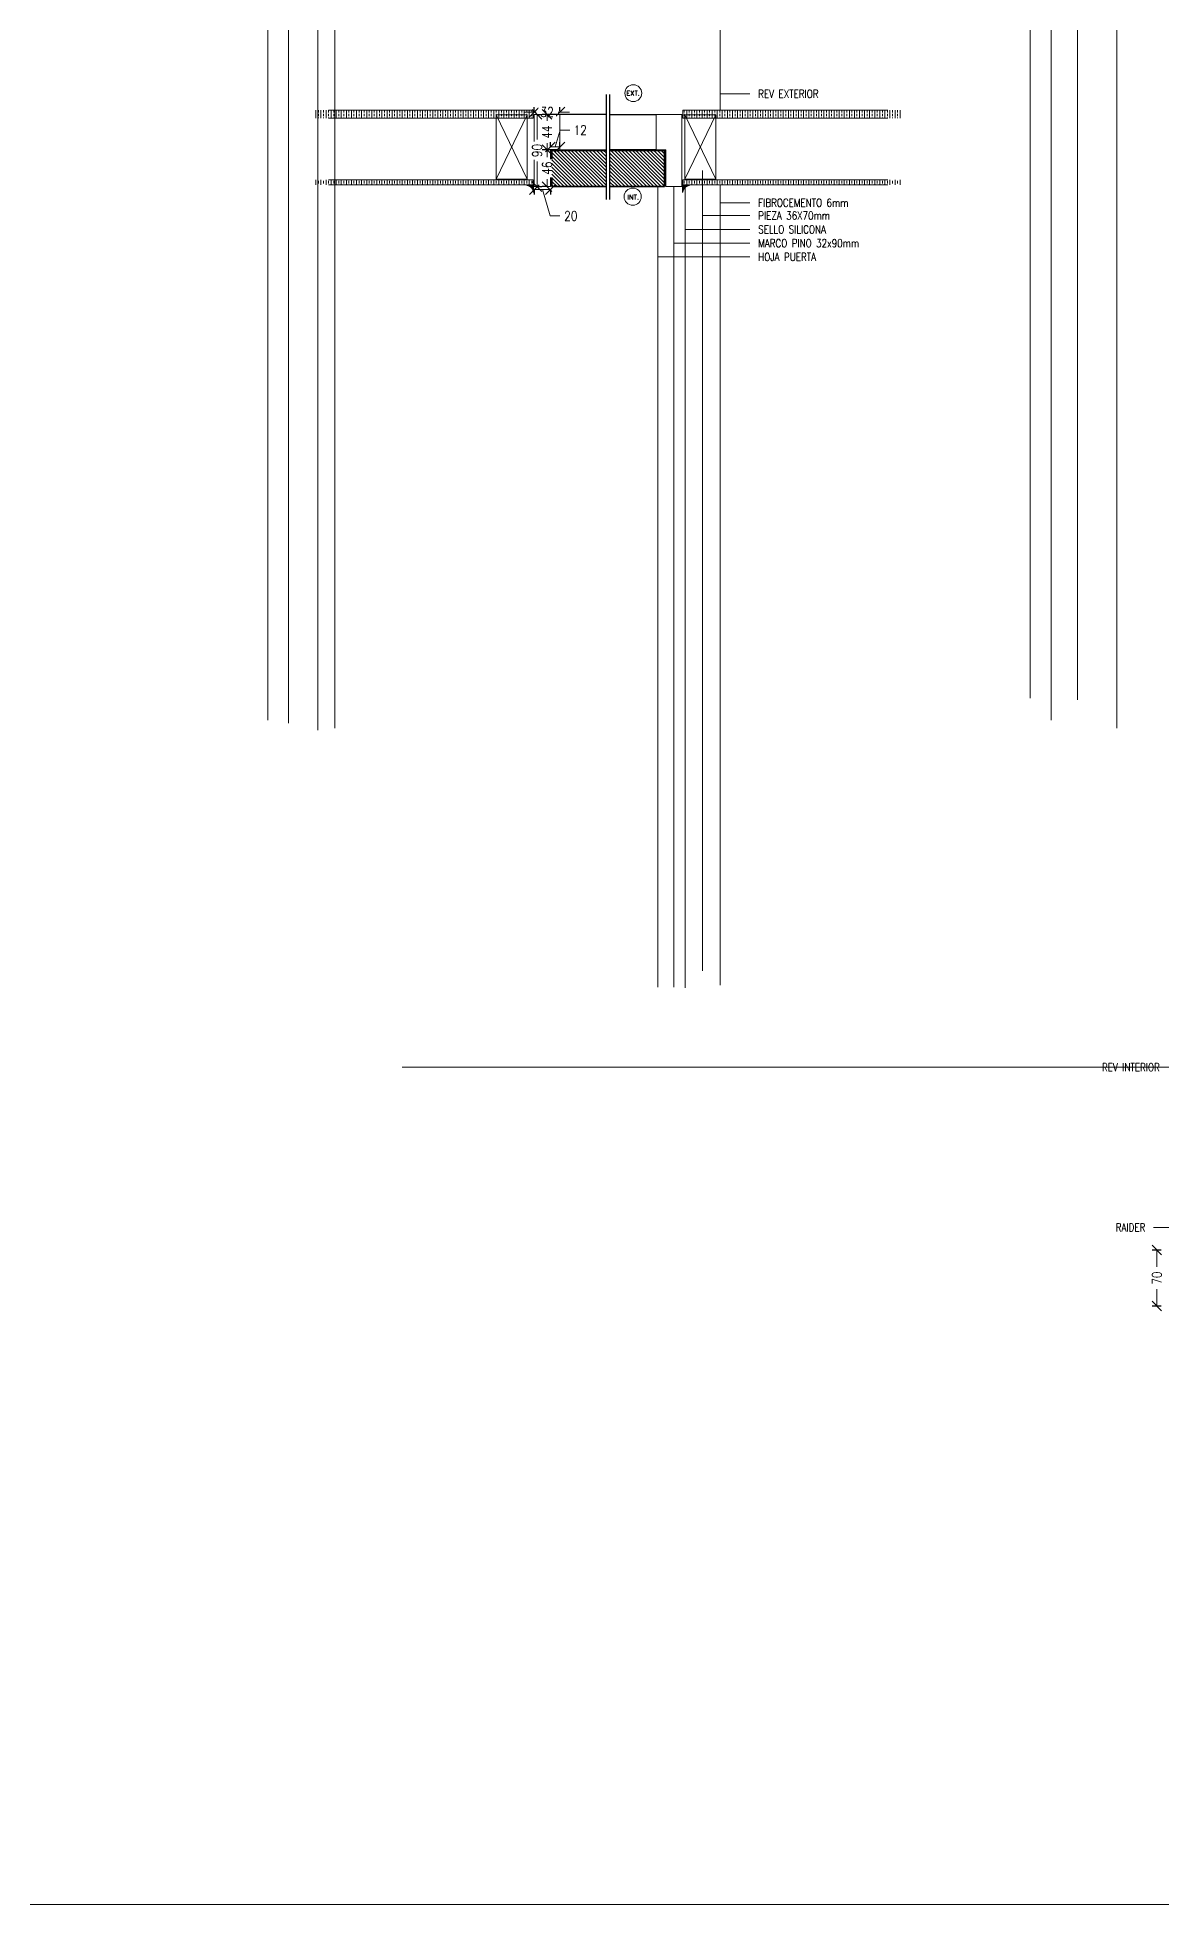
# Model space of a CAD drawing. Header units: metres. Extents: x -2 to 690, y -116 to 73.
# Drawn here: x 185.043 to 186.448, y 30.407 to 32.74 of the extents above; entities that cross this region are included whole.
import ezdxf

# ---------------------------------------------------------------- set-up
doc = ezdxf.new("R2010")
doc.units = ezdxf.units.M
doc.header["$LTSCALE"] = 5
doc.header["$MEASUREMENT"] = 0
doc.layers.get('0').update_dxf_attribs({"color": 30})
doc.layers.get('DEFPOINTS').update_dxf_attribs({"color": 210})
for name, color, linetype, lineweight in [('A-ANNO-DIMS', 3, 'Continuous', 18), ('A-ANNO-SYMB', 3, 'Continuous', 18), ('A-ANNO-TEXT', 3, 'Continuous', 18), ('A-DETL-PATT', 8, 'Continuous', 18), ('A-ELEV-MBE1', 7, 'Continuous', 35), ('A-ELEV-MBE2', 4, 'Continuous', 25), ('A-WALL-STUD', 3, 'Continuous', 18)]:
    doc.layers.add(name, color=color, linetype=linetype, lineweight=lineweight)
doc.styles.add('E-ROMANS', font='romans.shx', dxfattribs={"width": 0.8})
doc.dimstyles.new('E-0010_TICK_12', dxfattribs={"dimscale": 0.001, "dimtxt": 12, "dimasz": 12, "dimexe": 6, "dimexo": 4, "dimgap": 6, "dimtad": 0, "dimdec": 0, "dimlfac": 1000, "dimzin": 0, "dimdsep": 46, "dimtxsty": 'E-ROMANS', "dimblk": 'OBLIQUE', "dimcen": 6, "dimclrd": 256, "dimclre": 256, "dimclrt": 256, "dimadec": 0, "dimazin": 0, "dimtfac": 1, "dimtdec": 0, "dimtmove": 1, "dimatfit": 3, "dimldrblk": 'OPEN90', "dimfxl": 1, "dimtfill": 1, "dimtolj": 1, "dimtzin": 0, "dimlwd": -1, "dimarcsym": 0})
doc.dimstyles.new('E-0100_TICK_12', dxfattribs={"dimscale": 0.001, "dimtxt": 120, "dimasz": 120, "dimexe": 60, "dimexo": 40, "dimgap": 60, "dimtad": 0, "dimzin": 0, "dimdsep": 46, "dimtxsty": 'E-ROMANS', "dimblk": 'OBLIQUE', "dimcen": 60, "dimclrd": 256, "dimclre": 256, "dimclrt": 256, "dimadec": 0, "dimazin": 0, "dimtfac": 1, "dimtmove": 1, "dimatfit": 3, "dimldrblk": 'OPEN90', "dimfxl": 1, "dimtfill": 1, "dimtolj": 1, "dimtzin": 0, "dimlwd": -1, "dimarcsym": 0})
pattern_1 = [(45, (-385.2431342412772, 9.05256375559484), (-0.0002245064030267288, 0.0002245064030267289), [])]
pattern_2 = [(90, (209.3556315888028, -538.3572225540752), (-0.00635, 3.888253587292846e-19), []), (90, (209.3524565888028, -538.3572225540752), (-0.00635, 3.888253587292846e-19), [0.003175, -0.0015875])]
pattern_3 = [(90, (209.3556315888028, -538.439849308123), (-0.00635, 3.888253587292846e-19), []), (90, (209.3524565888028, -538.439849308123), (-0.00635, 3.888253587292846e-19), [0.003175, -0.0015875])]

# ---------------------------------------------------------------- blocks, each defined once
blk = doc.blocks.new('_Oblique')
at = {"color": 0, "linetype": 'ByBlock', "lineweight": -2}
blk.add_line((-0.5, -0.5), (0.5, 0.5), dxfattribs=at)
blk = doc.blocks.new('*D1793')
at = {"layer": 'A-ANNO-DIMS', "transparency": 16777216}
for p, q in [((185.6637293053403, 32.64620789410321), (185.6517293053403, 32.64620789410321)), ((185.6637293053403, 32.64620789410321), (185.6660106432354, 32.64620789410321)), ((185.6958348382735, 32.64620789410321), (185.6935535003783, 32.64620789410321)), ((185.6958348382735, 32.64620789410321), (185.7078348382735, 32.64620789410321))]:
    blk.add_line(p, q, dxfattribs=at)
at = {"layer": 'A-ANNO-DIMS', "lineweight": -2, "transparency": 16777216}
for p, q in [((185.6637293053403, 32.64738444209367), (185.6637293053403, 32.65220789410321)), ((185.6958348382735, 32.64738444209367), (185.6958348382735, 32.65220789410321))]:
    blk.add_line(p, q, dxfattribs=at)
at = {"layer": 'A-ANNO-DIMS', "transparency": 16777216, "xscale": 0.012, "yscale": 0.012, "zscale": 0.012}
blk.add_blockref('_Oblique', (185.6637293053403, 32.64620789410321), dxfattribs=at)
at = {"layer": 'A-ANNO-DIMS', "transparency": 16777216, "xscale": 0.012, "yscale": 0.012, "zscale": 0.012, "rotation": 180}
blk.add_blockref('_Oblique', (185.6958348382735, 32.64620789410321), dxfattribs=at)
at = {"layer": 'A-ANNO-DIMS', "transparency": 16777216, "insert": (185.6797820718069, 32.64620789410321), "char_height": 0.012, "attachment_point": 5, "style": 'E-ROMANS', "bg_fill": 3, "box_fill_scale": 1.25, "bg_fill_color": 256, "bg_fill_true_color": 13158600, "bg_fill_transparency": 0}
blk.add_mtext('\\A1;32', dxfattribs=at)
at = {"layer": 'DEFPOINTS', "color": 0, "transparency": 16777216}
for p in [(185.6637293053403, 32.64338444209367), (185.6958348382735, 32.64620789410321), (185.6958348382735, 32.64338444209367)]:
    blk.add_point(p, dxfattribs=at)
blk = doc.blocks.new('_Open90')
at = {"color": 0, "linetype": 'ByBlock', "lineweight": -2}
for p, q in [((0, 0), (-1, 0)), ((-0.5, 0.5), (0, 0)), ((0, 0), (-0.5, -0.5))]:
    blk.add_line(p, q, dxfattribs=at)
blk = doc.blocks.new('*D1794')
at = {"layer": 'A-ANNO-DIMS', "lineweight": -2, "transparency": 16777216}
for p, q in [((185.6918348382735, 32.64338444209367), (185.6736419672728, 32.64338444209367)), ((185.6918348382735, 32.59926673542977), (185.6736419672728, 32.59926673542977))]:
    blk.add_line(p, q, dxfattribs=at)
at = {"layer": 'A-ANNO-DIMS', "transparency": 16777216}
for p, q in [((185.6796419672728, 32.64338444209367), (185.6796419672728, 32.63532558876172)), ((185.6796419672728, 32.59926673542977), (185.6796419672728, 32.60732558876172))]:
    blk.add_line(p, q, dxfattribs=at)
at = {"layer": 'A-ANNO-DIMS', "transparency": 16777216, "xscale": 0.012, "yscale": 0.012, "zscale": 0.012}
for p, rotation in [((185.6796419672728, 32.64338444209367), 90), ((185.6796419672728, 32.59926673542977), 270)]:
    blk.add_blockref('_Oblique', p, dxfattribs=dict(at, rotation=rotation))
at = {"layer": 'A-ANNO-DIMS', "transparency": 16777216, "insert": (185.6796419672728, 32.62132558876175), "char_height": 0.012, "attachment_point": 5, "rotation": 90, "style": 'E-ROMANS', "bg_fill": 3, "box_fill_scale": 1.25, "bg_fill_color": 256, "bg_fill_true_color": 13158600, "bg_fill_transparency": 0}
blk.add_mtext('\\A1;44', dxfattribs=at)
at = {"layer": 'DEFPOINTS', "color": 0, "transparency": 16777216}
for p in [(185.6958348382735, 32.64338444209367), (185.6796419672728, 32.59926673542977), (185.6958348382735, 32.59926673542977)]:
    blk.add_point(p, dxfattribs=at)
blk = doc.blocks.new('*D1795')
at = {"layer": 'A-ANNO-DIMS', "transparency": 16777216}
for p, q in [((185.667133803683, 32.64338444209367), (185.667133803683, 32.61200746496755)), ((185.667133803683, 32.55308763069858), (185.667133803683, 32.58446460782469))]:
    blk.add_line(p, q, dxfattribs=at)
at = {"layer": 'A-ANNO-DIMS', "lineweight": -2, "transparency": 16777216}
for p, q in [((185.6677293053403, 32.64338444209367), (185.673133803683, 32.64338444209367)), ((185.6677293053403, 32.55308763069858), (185.673133803683, 32.55308763069858))]:
    blk.add_line(p, q, dxfattribs=at)
at = {"layer": 'DEFPOINTS', "color": 0, "transparency": 16777216}
for p in [(185.6637293053403, 32.64338444209367), (185.6637293053403, 32.55308763069858), (185.667133803683, 32.55308763069858)]:
    blk.add_point(p, dxfattribs=at)
at = {"layer": 'A-ANNO-DIMS', "transparency": 16777216, "xscale": 0.012, "yscale": 0.012, "zscale": 0.012}
for p, rotation in [((185.667133803683, 32.64338444209367), 90), ((185.667133803683, 32.55308763069858), 270)]:
    blk.add_blockref('_Oblique', p, dxfattribs=dict(at, rotation=rotation))
at = {"layer": 'A-ANNO-DIMS', "transparency": 16777216, "insert": (185.667133803683, 32.59823603639615), "char_height": 0.012, "attachment_point": 5, "rotation": 90, "style": 'E-ROMANS', "bg_fill": 3, "box_fill_scale": 1.25, "bg_fill_color": 256, "bg_fill_true_color": 13158600, "bg_fill_transparency": 0}
blk.add_mtext('\\A1;90', dxfattribs=at)
blk = doc.blocks.new('*D1796')
at = {"layer": 'A-ANNO-DIMS', "transparency": 16777216}
for p, q in [((185.6637293053403, 32.54946330549652), (185.6837952634281, 32.54946330549652)), ((185.6737622843842, 32.54946330549652), (185.6836622843842, 32.51646330549652)), ((185.6836622843842, 32.51646330549652), (185.6956622843842, 32.51646330549652))]:
    blk.add_line(p, q, dxfattribs=at)
at = {"layer": 'A-ANNO-DIMS', "lineweight": -2, "transparency": 16777216}
for p, q in [((185.6637293053403, 32.54908763069858), (185.6637293053403, 32.54346330549652)), ((185.6837952634281, 32.54908763069858), (185.6837952634281, 32.54346330549652))]:
    blk.add_line(p, q, dxfattribs=at)
at = {"layer": 'DEFPOINTS', "color": 0, "transparency": 16777216}
for p in [(185.6637293053403, 32.55308763069858), (185.6837952634281, 32.55308763069858), (185.6837952634281, 32.54946330549652)]:
    blk.add_point(p, dxfattribs=at)
at = {"layer": 'A-ANNO-DIMS', "transparency": 16777216, "xscale": 0.012, "yscale": 0.012, "zscale": 0.012, "rotation": 180}
blk.add_blockref('_Oblique', (185.6637293053403, 32.54946330549652), dxfattribs=at)
at = {"layer": 'A-ANNO-DIMS', "transparency": 16777216, "xscale": 0.012, "yscale": 0.012, "zscale": 0.012}
blk.add_blockref('_Oblique', (185.6837952634281, 32.54946330549652), dxfattribs=at)
at = {"layer": 'A-ANNO-DIMS', "transparency": 16777216, "insert": (185.7094337129556, 32.51646330549652), "char_height": 0.012, "attachment_point": 5, "style": 'E-ROMANS', "bg_fill": 3, "box_fill_scale": 1.25, "bg_fill_color": 256, "bg_fill_true_color": 13158600, "bg_fill_transparency": 0}
blk.add_mtext('\\A1;20', dxfattribs=at)
blk = doc.blocks.new('*D1656')
at = {"layer": 'A-ANNO-DIMS', "lineweight": -2, "transparency": 16777216}
for p, q in [((185.6797952634281, 32.59926673542977), (185.6736419672728, 32.59926673542977)), ((185.6797952634281, 32.55308763069858), (185.6736419672728, 32.55308763069858))]:
    blk.add_line(p, q, dxfattribs=at)
at = {"layer": 'A-ANNO-DIMS', "transparency": 16777216}
for p, q in [((185.6796419672728, 32.59926673542977), (185.6796419672728, 32.58994861163561)), ((185.6796419672728, 32.55308763069858), (185.6796419672728, 32.56240575449274))]:
    blk.add_line(p, q, dxfattribs=at)
at = {"layer": 'DEFPOINTS', "color": 0, "transparency": 16777216}
for p in [(185.6796419672728, 32.59926673542977), (185.6837952634281, 32.59926673542977), (185.6837952634281, 32.55308763069858)]:
    blk.add_point(p, dxfattribs=at)
at = {"layer": 'A-ANNO-DIMS', "transparency": 16777216, "xscale": 0.012, "yscale": 0.012, "zscale": 0.012}
for p, rotation in [((185.6796419672728, 32.59926673542977), 90), ((185.6796419672728, 32.55308763069858), 270)]:
    blk.add_blockref('_Oblique', p, dxfattribs=dict(at, rotation=rotation))
at = {"layer": 'A-ANNO-DIMS', "transparency": 16777216, "insert": (185.6796419672728, 32.5761771830642), "char_height": 0.012, "attachment_point": 5, "rotation": 90, "style": 'E-ROMANS', "bg_fill": 3, "box_fill_scale": 1.25, "bg_fill_color": 256, "bg_fill_true_color": 13158600, "bg_fill_transparency": 0}
blk.add_mtext('\\A1;46', dxfattribs=at)
blk = doc.blocks.new('*D1657')
at = {"layer": 'A-ANNO-DIMS', "transparency": 16777216}
for p, q in [((185.6898150508508, 32.60269942384402), (185.6961150508508, 32.62369942384402)), ((185.6961150508508, 32.62369942384402), (185.7081150508508, 32.62369942384402)), ((185.6837952634281, 32.60269942384402), (185.6958348382735, 32.60269942384402))]:
    blk.add_line(p, q, dxfattribs=at)
at = {"layer": 'A-ANNO-DIMS', "lineweight": -2, "transparency": 16777216}
for p, q in [((185.6837952634281, 32.60326673542976), (185.6837952634281, 32.60869942384402)), ((185.6958348382735, 32.60326673542976), (185.6958348382735, 32.60869942384402))]:
    blk.add_line(p, q, dxfattribs=at)
at = {"layer": 'DEFPOINTS', "color": 0, "transparency": 16777216}
for p in [(185.6837952634281, 32.59926673542977), (185.6958348382735, 32.60269942384402), (185.6958348382735, 32.59926673542977)]:
    blk.add_point(p, dxfattribs=at)
at = {"layer": 'A-ANNO-DIMS', "transparency": 16777216, "xscale": 0.012, "yscale": 0.012, "zscale": 0.012, "rotation": 180}
blk.add_blockref('_Oblique', (185.6837952634281, 32.60269942384402), dxfattribs=at)
at = {"layer": 'A-ANNO-DIMS', "transparency": 16777216, "insert": (185.7212007651365, 32.62369942384402), "char_height": 0.012, "attachment_point": 5, "style": 'E-ROMANS', "bg_fill": 3, "box_fill_scale": 1.25, "bg_fill_color": 256, "bg_fill_true_color": 13158600, "bg_fill_transparency": 0}
blk.add_mtext('\\A1;12', dxfattribs=at)
at = {"layer": 'A-ANNO-DIMS', "transparency": 16777216, "xscale": 0.012, "yscale": 0.012, "zscale": 0.012}
blk.add_blockref('_Oblique', (185.6958348382735, 32.60269942384402), dxfattribs=at)
blk = doc.blocks.new('*D1806')
at = {"layer": 'A-ANNO-DIMS', "lineweight": -2, "transparency": 16777216}
for p, q in [((186.4472462741349, 31.2245489550963), (186.4358447721195, 31.2245489550963)), ((186.4472462741349, 31.1545489550963), (186.4358447721195, 31.1545489550963))]:
    blk.add_line(p, q, dxfattribs=at)
at = {"layer": 'A-ANNO-DIMS', "transparency": 16777216}
for p, q in [((186.4418447721195, 31.2245489550963), (186.4418447721195, 31.20332038366772)), ((186.4418447721195, 31.1545489550963), (186.4418447721195, 31.17577752652487))]:
    blk.add_line(p, q, dxfattribs=at)
at = {"layer": 'DEFPOINTS', "color": 0, "transparency": 16777216}
for p in [(186.4512462741349, 31.2245489550963), (186.4418447721195, 31.1545489550963), (186.4512462741349, 31.1545489550963)]:
    blk.add_point(p, dxfattribs=at)
at = {"layer": 'A-ANNO-DIMS', "transparency": 16777216, "xscale": 0.012, "yscale": 0.012, "zscale": 0.012}
for p, rotation in [((186.4418447721195, 31.2245489550963), 90), ((186.4418447721195, 31.1545489550963), 270)]:
    blk.add_blockref('_Oblique', p, dxfattribs=dict(at, rotation=rotation))
at = {"layer": 'A-ANNO-DIMS', "transparency": 16777216, "insert": (186.4418447721195, 31.18954895509633), "char_height": 0.012, "attachment_point": 5, "rotation": 90, "style": 'E-ROMANS', "bg_fill": 3, "box_fill_scale": 1.25, "bg_fill_color": 256, "bg_fill_true_color": 13158600, "bg_fill_transparency": 0}
blk.add_mtext('\\A1;70', dxfattribs=at)

msp = doc.modelspace()

# ---------------------------------------------------------------- hatches: boundary and pattern name
at = {"layer": 'A-DETL-PATT'}
h = msp.add_hatch(dxfattribs=at)
h.set_pattern_fill('BRASS', color=256, scale=0.001, angle=90, style=0)
h.set_pattern_definition(pattern_3)
h.paths.add_polyline_path([(185.8495540729685, 32.63883759265244), (186.1229113991591, 32.63883759265244), (186.1229113991591, 32.64883759265255), (185.8495540729685, 32.64883759265232)])
h = msp.add_hatch(dxfattribs=at)
h.set_pattern_fill('LINE', color=256, scale=0.0001, angle=45, style=0)
h.set_pattern_definition(pattern_1)
edge = h.paths.add_edge_path()
edge.add_line((185.8491439248875, 32.5548752402355), (185.8582109709462, 32.5548752402355))
edge.add_spline(control_points=[(185.8582109709461, 32.5548752402355), (185.8545164027358, 32.55414610584187), (185.8528010158018, 32.55293882563631), (185.8515339070339, 32.55125522271185)], knot_values=[1, 1, 1, 1, 2, 2, 2, 2], weights=[1, 1, 1, 1], degree=3, periodic=0)
edge.add_spline(control_points=[(185.8515339070339, 32.55125522271185), (185.8501608226046, 32.54943081030427), (185.8494721875807, 32.54725782973031), (185.8491439248876, 32.54584828302534)], knot_values=[0, 0, 0, 0, 1, 1, 1, 1], weights=[1, 1, 1, 1], degree=3, periodic=0)
edge.add_line((185.8491439248876, 32.54584828302488), (185.8491439248875, 32.5548752402355))
h = msp.add_hatch(dxfattribs=at)
h.set_pattern_fill('BRASS', color=256, scale=0.001, angle=90, style=0)
h.set_pattern_definition(pattern_2)
h.paths.add_polyline_path([(185.8495540729685, 32.55546434670025), (186.1229113991591, 32.55546434670025), (186.1229113991591, 32.56146434670035), (185.8495540729685, 32.56146434670013)])

# ---------------------------------------------------------------- linework, layer by layer
at = {"layer": 'A-ANNO-SYMB'}
for p, q in [((185.6958348382735, 32.64338444209367), (185.6637293053403, 32.64338444209367)), ((185.6637293053403, 32.64338444209367), (185.6637293053403, 32.55308763069858)), ((185.6958348382735, 32.64338444209367), (185.6958348382735, 32.59926673542977)), ((185.8162049723445, 32.64338444209367), (185.8483105052777, 32.64338444209367)), ((185.8162049723445, 32.64338444209367), (185.8162049723445, 32.59926673542977)), ((185.8483105052777, 32.64338444209367), (185.8483105052777, 32.55308763069858)), ((185.8495540729685, 32.64883759265241), (186.1054611332243, 32.64883759265241)), ((185.8495540729685, 32.63883759265241), (185.8495540729685, 32.64883759265241)), ((185.8495540729685, 32.63883759265241), (186.1054611332243, 32.63883759265241)), ((185.6837952634281, 32.55308763069858), (185.6837952634281, 32.59926673542977)), ((185.6958348382735, 32.59926673542977), (185.6837952634281, 32.59926673542977)), ((185.8162049723445, 32.59926673542977), (185.8282445471971, 32.59926673542977)), ((185.8282445471971, 32.55308763069858), (185.8282445471971, 32.59926673542977)), ((185.6624857376494, 32.55546434670025), (185.6624857376494, 32.56146434670024)), ((185.6637293053403, 32.55308763069858), (185.6837952634281, 32.55308763069858)), ((185.8483105052777, 32.55308763069858), (185.8282445471971, 32.55308763069858)), ((185.8582109709461, 32.5548752402355), (185.8491439248876, 32.5548752402355)), ((185.8491439248876, 32.54584828302534), (185.8491439248876, 32.5548752402355)), ((185.8495540729685, 32.55546434670025), (185.8495540729685, 32.56146434670024)), ((185.8495540729685, 32.56146434670024), (186.1054611332243, 32.56146434670024)), ((185.8495540729685, 32.55546434670025), (186.1054611332243, 32.55546434670025))]:
    msp.add_line(p, q, dxfattribs=at)
msp.add_open_spline([(185.8491439248876, 32.54584828302534), (185.8494721875807, 32.54725782973031), (185.8501608226046, 32.54943081030427), (185.8515339070339, 32.55125522271185), (185.8528010158018, 32.55293882563631), (185.8545164027358, 32.55414610584187), (185.8582109709461, 32.5548752402355)], degree=3, knots=[0, 0, 0, 0, 1, 1, 1, 2, 2, 2, 2], dxfattribs=at)
at = {"layer": 'A-ANNO-TEXT'}
for centre, radius, start, end in [((185.7874571620933, 32.66994030105358), 0.01057730889806408, 0, 180), ((185.7874571620933, 32.66994030105358), 0.01057730889806408, 180, 0), ((185.7867469279309, 32.54066288155096), 0.01071215401680092, 0, 180), ((185.7867469279309, 32.54066288155096), 0.01071215401680092, 180, 0)]:
    msp.add_arc(centre, radius, start, end, dxfattribs=at)
at = {"layer": 'A-ELEV-MBE1'}
for p, q in [((185.7537848518817, 32.59823603641068), (185.6856079561597, 32.59823603641068)), ((185.6856079561597, 32.55308763069858), (185.6856079561597, 32.59823603641068)), ((185.7582549587362, 32.59823603641068), (185.8264318544582, 32.59823603641068)), ((185.8264318544582, 32.55308763069858), (185.8264318544582, 32.59823603641068)), ((185.7537848518817, 32.55308763069858), (185.6856079561597, 32.55308763069858)), ((185.7582549587362, 32.55308763069858), (185.8264318544582, 32.55308763069858))]:
    msp.add_line(p, q, dxfattribs=at)
at = {"layer": 'A-ELEV-MBE2'}
for p, q in [((185.7537848518817, 32.64338444209367), (185.6958348382735, 32.64338444209367)), ((185.7582549587362, 32.64338444209367), (185.8162049723445, 32.64338444209367)), ((185.6958348382735, 32.59926673542977), (185.7537848518817, 32.59926673542977)), ((185.8162049723445, 32.59926673542977), (185.7582549587362, 32.59926673542977))]:
    msp.add_line(p, q, dxfattribs=at)
at = {"layer": 'A-WALL-STUD'}
for p, q in [((185.8518827313224, 32.56265096967613), (185.8904541598939, 32.64300811253324)), ((185.8518827313224, 32.64300811253324), (185.8904541598939, 32.56265096967613))]:
    msp.add_line(p, q, dxfattribs=at)
msp.add_lwpolyline([(185.8518827313224, 32.56265096967613), (185.8904541598939, 32.56265096967613), (185.8904541598939, 32.64300811253324), (185.8518827313224, 32.64300811253324), (185.8518827313224, 32.56265096967613)], dxfattribs=at)
at = {"layer": 'DEFPOINTS'}
for p, q in [((185.7537848518817, 32.53715600979573), (185.7537848518817, 32.66821310868196)), ((185.7582549587362, 32.53715600979573), (185.7582549587362, 32.66821310868196))]:
    msp.add_line(p, q, dxfattribs=at)

# ---------------------------------------------------------------- texts
at = {"layer": 'A-ANNO-TEXT', "style": 'E-ROMANS'}
for s, p in [('EXT.', (185.7788906084791, 32.66690470814577)), ('INT.', (185.7801842718423, 32.53701677572902))]:
    msp.add_text(s, height=0.006, dxfattribs=at).set_placement(p)
at = {"layer": 'A-ANNO-TEXT', "char_height": 0.01, "style": 'E-ROMANS'}
for s, insert, attachment_point in [('REV EXTERIOR', (185.9435825552895, 32.66904163250674), 4), ('FIBROCEMENTO 6mm', (185.9435825552895, 32.53296855263141), 4), ('SELLO SILICONA', (185.9435825552895, 32.499693249492), 4), ('PIEZA 36X70mm', (185.9435825552895, 32.51692468175541), 4), ('MARCO PINO 32x90mm', (185.9435825552895, 32.48246181722859), 4), ('HOJA PUERTA', (185.9435825552895, 32.46523038496517), 4), ('REV INTERIOR', (186.4455175663089, 31.45286414796423), 6), ('RAIDER', (186.4274606247969, 31.25281035002031), 6)]:
    msp.add_mtext(s, dxfattribs=dict(at, insert=insert, attachment_point=attachment_point))

# ---------------------------------------------------------------- dimensions: what is measured, and where the dimension line sits
at = {"layer": 'A-ANNO-DIMS'}
dim = msp.add_linear_dim(base=(186.4418447721195, 31.1545489550963), p1=(186.4512462741349, 31.2245489550963), p2=(186.4512462741349, 31.1545489550963), angle=90, dimstyle='E-0010_TICK_12', dxfattribs=at)
dim.commit()
dim.dimension.update_dxf_attribs({"geometry": '*D1806', "text_midpoint": (186.4418447721195, 31.18954895509633)})

# ---------------------------------------------------------------- leaders
at = {"layer": 'A-ANNO-TEXT', "annotation_type": 0, "has_hookline": 1, "hookline_direction": 1}
for points, horizontal_direction in [([(185.8958521057833, 32.64883759265241), (185.8958521057833, 32.66900723559836), (185.9332512228811, 32.66900723559836)], (-1, 0, 0)), ([(184.0483653946, 32.63331354825977), (184.0483653946, 32.67239083400928), (184.1203579653822, 32.67239083400928)], (-1, 0, 0)), ([(184.0829588482844, 32.63384730432907), (184.0829588482844, 32.65401694727503), (184.1203579653822, 32.65401694727503)], (-1, 0, 0)), ([(185.3306130948902, 32.88664758499621), (185.3306130948902, 32.86357558259254), (185.2705417968551, 32.86357558259257)], (1, -1.178974613411218e-12, 0)), ([(185.3564434545813, 32.88294804252279), (185.3564434545813, 32.84168697874319), (185.2705417968551, 32.84157558259256)], (1, -1.178974613411218e-12, 0)), ([(185.4142296951147, 32.87664758499621), (185.4142296951147, 32.79757558259249), (185.2705417968551, 32.79757558259256)], (1, -1.178974613411218e-12, 0)), ([(185.392991252488, 32.87414758499621), (185.392991252488, 32.81957558259239), (185.2705417968551, 32.81957558259257)], (1, -1.178974613411218e-12, 0)), ([(184.0195290657578, 32.60550806780969), (184.0195290657578, 32.46469064078506), (184.1203579653822, 32.46469064078506)], (-1, 0, 0)), ([(185.8738470170367, 32.57339163751062), (185.8738470170367, 32.51695907866379), (185.9332512228811, 32.51695907866379)], (-1, 0, 0)), ([(184.039227402949, 32.56059643571152), (184.039227402949, 32.4818541394821), (184.1203579653822, 32.4818541394821)], (-1, 0, 0)), ([(184.0737521956919, 32.55840134918729), (184.0737521956919, 32.4990855717455), (184.1203579653822, 32.4990855717455)], (-1, 0, 0)), ([(185.8182470754244, 32.55308763069858), (185.8182470754244, 32.46526478187355), (185.9332512228811, 32.46526478187355)], (-1, 0, 0)), ([(185.8382775262374, 32.55308763069858), (185.8382775262374, 32.48249621413697), (185.9332512228811, 32.48249621413697)], (-1, 0, 0)), ([(185.8521206604479, 32.55196037061702), (185.8521206604479, 32.49972764640038), (185.9332512228811, 32.49972764640038)], (-1, 0, 0)), ([(185.8958521057833, 32.55546434670025), (185.8958521057833, 32.53300294953979), (185.9332512228811, 32.53300294953979)], (-1, 0, 0)), ([(184.0492285702678, 32.5368728784532), (184.0492587004064, 32.4818541394821), (184.1203579653822, 32.4818541394821)], (-1, 0, 0)), ([(184.1016584068333, 32.53680628986245), (184.1016584068333, 32.51512944262151), (184.1203579653822, 32.51512944262151)], (-1, 0, 0)), ([(186.4984797671461, 31.45289854487216), (186.454856529118, 31.45289854487235), (186.4558488987174, 31.45289854487256)], (1, -4.402534534871613e-12, 0))]:
    msp.add_leader(points, dimstyle='E-0100_TICK_12', override={"dimasz": 0.05, "dimtad": 0, "dimldrblk": 'Open90'}, dxfattribs=dict(at, horizontal_direction=horizontal_direction))

# ---------------------------------------------------------------- next in the draw order: dimensions: what is measured, and where the dimension line sits
at = {"layer": 'A-ANNO-DIMS'}
dim = msp.add_linear_dim(base=(185.6958348382735, 32.64620789410321), p1=(185.6637293053403, 32.64338444209367), p2=(185.6958348382735, 32.64338444209367), dimstyle='E-0010_TICK_12', dxfattribs=at)
dim.commit()
dim.dimension.update_dxf_attribs({"geometry": '*D1793', "text_midpoint": (185.6797820718069, 32.64620789410321)})

# ---------------------------------------------------------------- next in the draw order: leaders
at = {"layer": 'A-ANNO-TEXT', "annotation_type": 0, "has_hookline": 1, "hookline_direction": 1}
msp.add_leader([(186.485140889999, 31.2245489550963), (186.485140889999, 31.25284474692869), (186.4377919572054, 31.25284474692869)], dimstyle='E-0100_TICK_12', override={"dimasz": 0.05, "dimtad": 0, "dimldrblk": 'Open90'}, dxfattribs=at)

# ---------------------------------------------------------------- next in the draw order: dimensions: what is measured, and where the dimension line sits
at = {"layer": 'A-ANNO-DIMS'}
dim = msp.add_linear_dim(base=(185.6796419672728, 32.59926673542977), p1=(185.6958348382735, 32.64338444209367), p2=(185.6958348382735, 32.59926673542977), angle=270, dimstyle='E-0010_TICK_12', dxfattribs=at)
dim.commit()
dim.dimension.update_dxf_attribs({"geometry": '*D1794', "text_midpoint": (185.6796419672728, 32.62132558876175)})

# ---------------------------------------------------------------- next in the draw order: dimensions: what is measured, and where the dimension line sits
dim = msp.add_linear_dim(base=(185.667133803683, 32.55308763069858), p1=(185.6637293053403, 32.64338444209367), p2=(185.6637293053403, 32.55308763069858), angle=270, dimstyle='E-0010_TICK_12', dxfattribs=at)
dim.commit()
dim.dimension.update_dxf_attribs({"geometry": '*D1795', "text_midpoint": (185.667133803683, 32.59823603639615)})

# ---------------------------------------------------------------- next in the draw order: hatches: boundary and pattern name
at = {"layer": 'A-DETL-PATT'}
h = msp.add_hatch(dxfattribs=at)
h.set_pattern_fill('BRASS', color=256, scale=0.001, angle=90, style=0)
h.set_pattern_definition(pattern_3)
h.paths.add_polyline_path([(185.6624857376494, 32.63883759265244), (185.3891284114588, 32.63883759265244), (185.3891284114588, 32.64883759265255), (185.6624857376494, 32.64883759265232)])

# ---------------------------------------------------------------- next in the draw order: linework, layer by layer
at = {"layer": 'A-ANNO-SYMB'}
for p, q in [((185.6624857376494, 32.64883759265241), (185.4065786773936, 32.64883759265241)), ((185.6624857376494, 32.63883759265241), (185.6624857376494, 32.64883759265241)), ((185.6624857376494, 32.63883759265241), (185.4065786773936, 32.63883759265241))]:
    msp.add_line(p, q, dxfattribs=at)

# ---------------------------------------------------------------- next in the draw order: dimensions: what is measured, and where the dimension line sits
at = {"layer": 'A-ANNO-DIMS'}
dim = msp.add_linear_dim(base=(185.6837952634281, 32.54946330549652), p1=(185.6637293053403, 32.55308763069858), p2=(185.6837952634281, 32.55308763069858), dimstyle='E-0010_TICK_12', dxfattribs=at)
dim.commit()
dim.dimension.update_dxf_attribs({"geometry": '*D1796', "text_midpoint": (185.7016622843842, 32.51646330549652)})

# ---------------------------------------------------------------- next in the draw order: linework, layer by layer
at = {"layer": 'A-WALL-STUD'}
for p, q in [((185.616228507867, 32.56265096967616), (185.6547999364385, 32.64300811253327)), ((185.616228507867, 32.64300811253327), (185.6547999364385, 32.56265096967616))]:
    msp.add_line(p, q, dxfattribs=at)
msp.add_lwpolyline([(185.616228507867, 32.56265096967616), (185.6547999364385, 32.56265096967616), (185.6547999364385, 32.64300811253327), (185.616228507867, 32.64300811253327), (185.616228507867, 32.56265096967616)], dxfattribs=at)

# ---------------------------------------------------------------- next in the draw order: dimensions: what is measured, and where the dimension line sits
at = {"layer": 'A-ANNO-DIMS'}
dim = msp.add_linear_dim(base=(185.6796419672728, 32.59926673542977), p1=(185.6837952634281, 32.55308763069858), p2=(185.6837952634281, 32.59926673542977), angle=270, dimstyle='E-0010_TICK_12', dxfattribs=at)
dim.commit()
dim.dimension.update_dxf_attribs({"geometry": '*D1656', "text_midpoint": (185.6796419672728, 32.5761771830642)})

# ---------------------------------------------------------------- next in the draw order: hatches: boundary and pattern name
at = {"layer": 'A-DETL-PATT'}
h = msp.add_hatch(dxfattribs=at)
h.set_pattern_fill('BRASS', color=256, scale=0.001, angle=90, style=0)
h.set_pattern_definition(pattern_2)
h.paths.add_polyline_path([(185.6624857376494, 32.55546434670025), (185.3891284114588, 32.55546434670025), (185.3891284114588, 32.56146434670035), (185.6624857376494, 32.56146434670013)])
h = msp.add_hatch(dxfattribs=at)
h.set_pattern_fill('LINE', color=256, scale=0.0001, angle=45, style=0)
h.set_pattern_definition(pattern_1)
edge = h.paths.add_edge_path()
edge.add_line((185.6628958857304, 32.5548752402355), (185.6538288396717, 32.5548752402355))
edge.add_spline(control_points=[(185.6538288396718, 32.5548752402355), (185.6575234078821, 32.55414610584187), (185.6592387948161, 32.55293882563631), (185.660505903584, 32.55125522271185)], knot_values=[1, 1, 1, 1, 2, 2, 2, 2], weights=[1, 1, 1, 1], degree=3, periodic=0)
edge.add_spline(control_points=[(185.660505903584, 32.55125522271185), (185.6618789880134, 32.54943081030427), (185.6625676230372, 32.54725782973031), (185.6628958857303, 32.54584828302534)], knot_values=[0, 0, 0, 0, 1, 1, 1, 1], weights=[1, 1, 1, 1], degree=3, periodic=0)
edge.add_line((185.6628958857303, 32.54584828302488), (185.6628958857304, 32.5548752402355))

# ---------------------------------------------------------------- next in the draw order: linework, layer by layer
at = {"layer": 'A-ANNO-SYMB'}
for p, q in [((185.6624857376494, 32.56146434670024), (185.4065786773936, 32.56146434670024)), ((185.6624857376494, 32.55546434670025), (185.4065786773936, 32.55546434670025)), ((185.6538288396718, 32.5548752402355), (185.6628958857303, 32.5548752402355)), ((185.6628958857303, 32.54584828302534), (185.6628958857303, 32.5548752402355))]:
    msp.add_line(p, q, dxfattribs=at)
msp.add_open_spline([(185.6628958857303, 32.54584828302534), (185.6625676230372, 32.54725782973031), (185.6618789880134, 32.54943081030427), (185.660505903584, 32.55125522271185), (185.6592387948161, 32.55293882563631), (185.6575234078821, 32.55414610584187), (185.6538288396718, 32.5548752402355)], degree=3, knots=[0, 0, 0, 0, 1, 1, 1, 2, 2, 2, 2], dxfattribs=at)

# ---------------------------------------------------------------- next in the draw order: dimensions: what is measured, and where the dimension line sits
at = {"layer": 'A-ANNO-DIMS'}
dim = msp.add_linear_dim(base=(185.6958348382735, 32.60269942384402), p1=(185.6837952634281, 32.59926673542977), p2=(185.6958348382735, 32.59926673542977), dimstyle='E-0010_TICK_12', dxfattribs=at)
dim.commit()
dim.dimension.update_dxf_attribs({"geometry": '*D1657', "text_midpoint": (185.7141150508508, 32.62369942384402)})

# ---------------------------------------------------------------- next in the draw order: hatches: boundary and pattern name
at = {"layer": 'A-DETL-PATT'}
h = msp.add_hatch(dxfattribs=at)
h.set_pattern_fill('ANSI31', color=256, scale=0.001, angle=-90.00000000000001)
h.set_pattern_definition([(315, (155.6332267527499, 185.574228004587), (0.002245064030267289, 0.002245064030267288), [])])
h.paths.add_polyline_path([(185.6856079561597, 32.55317573885461), (185.6856079561597, 32.59817573885461), (185.7537848518817, 32.59823603641068), (185.7537848518817, 32.55323603641066)])
h.paths.add_polyline_path([(185.7582549587362, 32.59823603641071), (185.7582549587362, 32.55323603641067), (185.8264318544582, 32.55323603641069), (185.8264318544582, 32.59823603641068)])

# ---------------------------------------------------------------- next in the draw order: linework, layer by layer
at = {"layer": 'A-ANNO-DIMS'}
msp.add_lwpolyline([(178.8631078740273, 35.07267027326191), (188.9087831610602, 35.07267027326191), (188.9087831610602, 30.40662570059624), (178.8631078740273, 30.40662570059624)], close=True, dxfattribs=at)

# ---------------------------------------------------------------- next in the draw order: leaders
at = {"layer": 'A-ANNO-TEXT', "annotation_type": 0, "has_hookline": 1, "hookline_direction": 1}
for points in [[(186.2836412528524, 32.91417342405338), (186.2836412528524, 32.86357558259237), (186.2768116175206, 32.86357558259237)], [(186.3426539302963, 32.91187297438173), (186.3426539302963, 32.81957558259237), (186.2768116175206, 32.81957558259237)], [(186.3096124041624, 32.88664758499623), (186.3096124041624, 32.84157558259238), (186.2768116175206, 32.84157558259238)], [(186.3917610731534, 32.87664758499622), (186.3917610731534, 32.79925804239263), (186.2768116175206, 32.79925804239263)]]:
    msp.add_leader(points, dimstyle='E-0100_TICK_12', override={"dimasz": 0.05, "dimtad": 0, "dimldrblk": 'Open90'}, dxfattribs=at)

doc.saveas('drawing.dxf')
